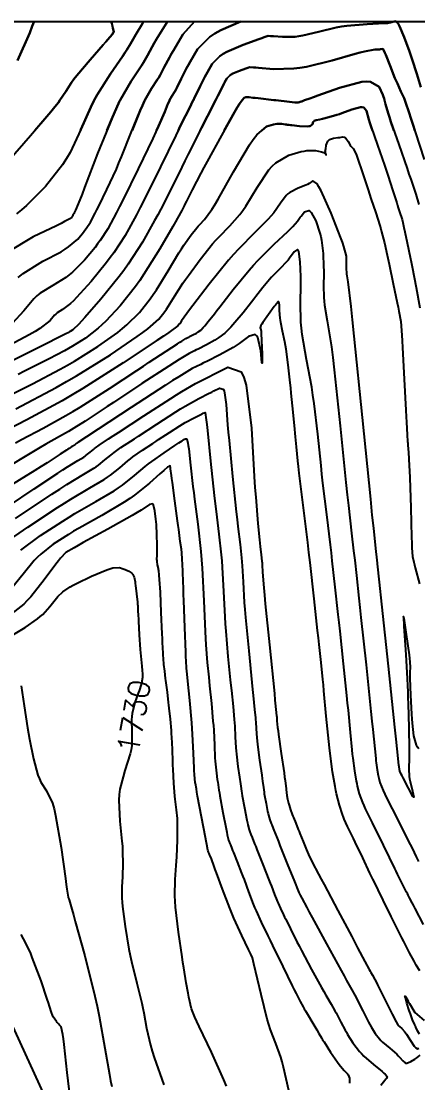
# Model space of a CAD drawing. Header units: metres. Extents: x 837117 to 838479, y 1189012 to 1191015.
# Drawn here: x 838231.4 to 838301.2, y 1190827.3 to 1191013.9 of the extents above; entities that cross this region are included whole.
import ezdxf

# ---------------------------------------------------------------- set-up
doc = ezdxf.new("R2010")
doc.units = ezdxf.units.M
doc.header["$LTSCALE"] = 0.3
for name, color, linetype in [('CORREDORVIA', 70, 'Continuous'), ('COTAS 10', 1, 'Continuous'), ('COTAS INT', 252, 'Continuous'), ('MARCO IMP', 130, 'Continuous')]:
    doc.layers.add(name, color=color, linetype=linetype)
doc.styles.get("Standard").update_dxf_attribs({"font": 'simplex.shx'})

msp = doc.modelspace()

# ---------------------------------------------------------------- linework, layer by layer
at = {"layer": 'CORREDORVIA'}
msp.add_lwpolyline([(837910.68, 1191000.96), (838157.03, 1190996.19), (838237.17, 1190821.34), (838237, 1190602.88), (838240.03, 1190437.2), (838223.54, 1190366.27), (838212.2, 1190288.92), (838221.4, 1189997.88), (837954.54, 1189509.17), (837751.16, 1189231.38), (837593.19, 1189234.4), (837744.49, 1189686.61), (837750.28, 1189933.97), (837723.62, 1190051.52), (837726.09, 1190134.48), (837885.38, 1190229.43), (837983.18, 1190344.12), (837817.55, 1190502.19), (837798.03, 1190660.17), (837963.57, 1190795.98)], close=True, dxfattribs=at)
at = {"layer": 'COTAS 10'}
for points in [[(838301.8, 1191002.31), (838301.09, 1191004.64), (838300.28, 1191007.19), (838300.04, 1191007.89), (838299.79, 1191008.58), (838298.85, 1191011.08), (838298.03, 1191013.03), (838297.85, 1191013.37), (838297.7, 1191013.64), (838297.34, 1191013.9), (838296.45, 1191013.65), (838295.95, 1191013.59), (838295.35, 1191013.54), (838292.31, 1191013.37), (838288.73, 1191013.08), (838287.79, 1191012.95), (838286.87, 1191012.79), (838283.77, 1191012.05), (838281.01, 1191011.37), (838280.31, 1191011.26), (838279.64, 1191011.17), (838277.46, 1191011.13), (838275.86, 1191011.25), (838275.55, 1191011.28), (838275.3, 1191011.3), (838274.89, 1191011.33), (838274.2, 1191011.09), (838273.78, 1191010.94), (838273.25, 1191010.75), (838270.51, 1191009.77), (838267.61, 1191008.51), (838266.98, 1191008.15), (838266.43, 1191007.78), (838265.06, 1191006.4), (838264.21, 1191004.94), (838263.97, 1191004.52), (838263.75, 1191004.1), (838262.95, 1191002.51), (838262.17, 1191000.91), (838261.96, 1191000.48), (838261.74, 1191000.05), (838261.72, 1191000), (838260.98, 1190998.53), (838259.74, 1190996.05), (838259.23, 1190995.02), (838258.65, 1190993.83), (838255.96, 1190988.31), (838253.08, 1190982.5), (838252.38, 1190981.14), (838251.72, 1190979.88), (838249.72, 1190976.24), (838247.76, 1190973.21), (838247.13, 1190972.34), (838246.47, 1190971.46), (838243.76, 1190968.16), (838241.19, 1190965.34), (838240.62, 1190964.76), (838240.1, 1190964.26), (838238.71, 1190963.21), (838237.75, 1190962.62), (838237.51, 1190962.42), (838237.28, 1190962.2), (838236.52, 1190961.29), (838234.75, 1190959.88), (838233.89, 1190959.34), (838232.86, 1190958.75), (838227.81, 1190956.08)], [(838229.13, 1190989.33), (838233.1, 1190993.81), (838236.65, 1190997.95), (838237.38, 1190998.84), (838238, 1190999.63), (838238.24, 1191000), (838239.29, 1191001.56), (838240.28, 1191003.15), (838240.71, 1191003.73), (838241.21, 1191004.36), (838243.57, 1191007.14), (838245.86, 1191009.74), (838246.32, 1191010.26), (838246.7, 1191010.7), (838247.43, 1191011.58), (838247.61, 1191011.84), (838247.65, 1191011.89), (838247.67, 1191011.93), (838247.72, 1191012), (838247.72, 1191012.01), (838247.73, 1191012.01), (838247.73, 1191012.01), (838247.74, 1191012.03), (838247.59, 1191012.66), (838247.49, 1191013.05), (838247.37, 1191013.53), (838247.28, 1191013.87), (838247.37, 1191013.53), (838247.49, 1191013.05), (838247.59, 1191012.66), (838247.74, 1191012.03), (838247.73, 1191012.01), (838247.73, 1191012.01), (838247.72, 1191012.01), (838247.72, 1191012), (838247.67, 1191011.93), (838247.65, 1191011.89), (838247.61, 1191011.84), (838247.43, 1191011.58), (838246.7, 1191010.7), (838246.32, 1191010.26), (838245.86, 1191009.74), (838243.57, 1191007.14), (838241.21, 1191004.36), (838240.71, 1191003.73), (838240.28, 1191003.15), (838239.29, 1191001.56), (838238.24, 1191000), (838238, 1190999.63), (838237.38, 1190998.84), (838236.65, 1190997.95), (838233.86, 1190994.7)], [(838259.08, 1190994.7), (838259.23, 1190995.02), (838259.74, 1190996.05), (838260.98, 1190998.53), (838261.72, 1191000), (838261.74, 1191000.05), (838261.96, 1191000.48), (838262.17, 1191000.91), (838262.95, 1191002.51), (838263.75, 1191004.1), (838263.97, 1191004.52), (838264.21, 1191004.94), (838265.06, 1191006.4), (838266.43, 1191007.78), (838266.98, 1191008.15), (838267.61, 1191008.51), (838270.51, 1191009.77), (838273.25, 1191010.75), (838273.78, 1191010.94), (838274.2, 1191011.09), (838274.89, 1191011.33), (838275.3, 1191011.3), (838275.55, 1191011.28), (838275.86, 1191011.25), (838277.46, 1191011.13), (838279.64, 1191011.17), (838280.31, 1191011.26), (838281.01, 1191011.37), (838283.77, 1191012.05), (838286.87, 1191012.79), (838287.79, 1191012.95), (838288.73, 1191013.08), (838292.31, 1191013.37), (838295.35, 1191013.54), (838295.95, 1191013.59), (838296.45, 1191013.65), (838297.34, 1191013.9), (838297.7, 1191013.64), (838297.85, 1191013.37), (838298.03, 1191013.03), (838298.85, 1191011.08), (838299.79, 1191008.58), (838300.04, 1191007.89), (838300.28, 1191007.19), (838301.09, 1191004.64), (838301.8, 1191002.31)], [(838301.43, 1190885.98), (838301.21, 1190886.28), (838301.03, 1190886.63), (838300.57, 1190888.25), (838300.31, 1190890.52), (838300.25, 1190891.26), (838300.19, 1190892.07), (838300.03, 1190895.41), (838299.93, 1190898.41), (838299.92, 1190898.99), (838299.92, 1190899.47), (838299.96, 1190900.31), (838299.91, 1190901.29), (838299.85, 1190901.85), (838299.76, 1190902.54), (838299.27, 1190906.07), (838298.82, 1190908.94), (838298.75, 1190909.21), (838298.71, 1190909.25), (838298.79, 1190907.51), (838299.02, 1190904.3), (838299.08, 1190903.41), (838299.13, 1190902.53), (838299.32, 1190899.38), (838299.48, 1190895.99), (838299.51, 1190894.97), (838299.55, 1190893.9), (838299.65, 1190889.74), (838299.7, 1190885.95), (838299.71, 1190885.12), (838299.71, 1190884.38), (838299.68, 1190882.49), (838299.74, 1190881.11), (838299.8, 1190880.69), (838299.88, 1190880.25), (838300.33, 1190878.53), (838300.56, 1190877.49), (838300.51, 1190877.48), (838300.4, 1190877.6), (838299.59, 1190879.05), (838298.67, 1190880.89), (838298.49, 1190881.25), (838298.34, 1190881.54), (838298.09, 1190882.08), (838298.06, 1190882.21), (838298.05, 1190882.25), (838298.04, 1190882.3), (838298.01, 1190882.47), (838297.98, 1190882.69), (838297.97, 1190882.75), (838297.96, 1190882.83), (838297.93, 1190883.13), (838297.63, 1190886), (838297.45, 1190887.69), (838297.23, 1190889.78), (838296.08, 1190900.55), (838294.92, 1190911.4), (838294.51, 1190915.29), (838294.16, 1190918.49), (838294.08, 1190919.26), (838294.05, 1190919.49), (838294.02, 1190919.72), (838293.91, 1190920.6), (838293.48, 1190924.77), (838293.24, 1190927.08), (838292.96, 1190929.9), (838291.52, 1190944.21), (838290.05, 1190958.56), (838289.75, 1190961.4), (838289.5, 1190963.74), (838288.97, 1190968.08), (838288.79, 1190969.12), (838288.76, 1190969.39), (838288.73, 1190969.64), (838288.71, 1190970.45), (838288.72, 1190971.23), (838288.72, 1190971.46), (838288.72, 1190971.69), (838288.68, 1190972.59), (838288.23, 1190974.32), (838287.97, 1190975.08), (838287.64, 1190975.96), (838285.97, 1190980.16), (838284.21, 1190984.07), (838283.84, 1190984.77), (838283.52, 1190985.31), (838282.76, 1190985.87), (838282.1, 1190985.36), (838281.83, 1190985.21), (838281.54, 1190985.07), (838280.18, 1190984.53), (838278.74, 1190983.8), (838278.4, 1190983.53), (838278.07, 1190983.24), (838277.1, 1190981.92), (838275.9, 1190980.22), (838275.44, 1190979.68), (838274.92, 1190979.1), (838272.57, 1190976.78), (838269.68, 1190973.85), (838268.82, 1190972.89), (838267.94, 1190971.88), (838264.54, 1190967.69), (838261.63, 1190963.91), (838261.05, 1190963.15), (838260.57, 1190962.51), (838259.66, 1190961.25), (838259.41, 1190960.83), (838259.34, 1190960.73), (838259.27, 1190960.64), (838259.03, 1190960.34), (838257.41, 1190959.18), (838256.47, 1190958.54), (838255.32, 1190957.77), (838249.37, 1190953.83), (838242.31, 1190949.36), (838240.44, 1190948.25), (838238.63, 1190947.19), (838232.41, 1190943.83), (838227.26, 1190941.19)], [(838230.42, 1190926.46), (838236.83, 1190930.74), (838238.22, 1190931.65), (838239.45, 1190932.44), (838242.48, 1190934.28), (838244.23, 1190935.31), (838244.65, 1190935.58), (838245.03, 1190935.85), (838246.18, 1190936.77), (838247.2, 1190937.64), (838247.5, 1190937.87), (838247.81, 1190938.11), (838249, 1190938.95), (838250.72, 1190940.08), (838251.36, 1190940.51), (838252.08, 1190940.98), (838255.29, 1190943.09), (838258.67, 1190945.24), (838259.5, 1190945.75), (838260.28, 1190946.21), (838262.7, 1190947.55), (838264.55, 1190948.49), (838264.97, 1190948.71), (838265.34, 1190948.9), (838266.37, 1190949.42), (838267, 1190949.2), (838267.14, 1190948.93), (838267.25, 1190948.57), (838267.51, 1190946.5), (838267.77, 1190942.95), (838267.88, 1190941.65), (838268.02, 1190940.21), (838268.64, 1190933.89), (838269.3, 1190927.67), (838269.45, 1190926.29), (838269.59, 1190925.07), (838269.98, 1190921.9), (838270.24, 1190919.56), (838270.3, 1190918.87), (838270.35, 1190918.15), (838270.49, 1190915.37), (838270.71, 1190911.73), (838270.81, 1190910.47), (838270.92, 1190909.1), (838271.48, 1190903.23), (838272.05, 1190897.63), (838272.17, 1190896.44), (838272.28, 1190895.39), (838272.53, 1190892.89), (838272.67, 1190891.46), (838272.69, 1190891.08), (838272.72, 1190890.72), (838272.78, 1190889.5), (838272.9, 1190887.95), (838272.96, 1190887.39), (838273.03, 1190886.76), (838273.41, 1190884.01), (838273.79, 1190881.36), (838273.86, 1190880.8), (838273.93, 1190880.32), (838274.07, 1190879.19), (838274.18, 1190878.37), (838274.22, 1190878.08), (838274.28, 1190877.76), (838274.53, 1190876.36), (838274.81, 1190874.95), (838274.89, 1190874.63), (838274.96, 1190874.33), (838275.2, 1190873.51), (838275.46, 1190872.84), (838275.53, 1190872.64), (838275.61, 1190872.44), (838275.92, 1190871.67), (838276.48, 1190870.27), (838276.72, 1190869.68), (838276.99, 1190869), (838278.28, 1190865.78), (838279.52, 1190862.69), (838279.76, 1190862.09), (838279.96, 1190861.59), (838280.32, 1190860.72), (838280.45, 1190860.47), (838280.5, 1190860.37), (838280.56, 1190860.25), (838280.85, 1190859.71), (838281.72, 1190858.1), (838282.15, 1190857.3), (838282.67, 1190856.36), (838285.2, 1190851.69), (838287.75, 1190847.02), (838288.27, 1190846.07), (838288.71, 1190845.28), (838289.63, 1190843.64), (838290.17, 1190842.67), (838290.37, 1190842.3), (838290.59, 1190841.87), (838291.57, 1190839.94), (838292.59, 1190837.96), (838292.83, 1190837.5), (838293.06, 1190837.09), (838293.74, 1190835.95), (838294.48, 1190835.02), (838294.75, 1190834.74), (838295.04, 1190834.45), (838296.32, 1190833.34), (838297.54, 1190832.29), (838297.81, 1190832.04), (838298.04, 1190831.81), (838298.59, 1190831.14), (838299.01, 1190830.78), (838299.15, 1190830.75), (838299.32, 1190830.75), (838300.01, 1190831), (838300.73, 1190831.44), (838300.92, 1190831.56), (838301.09, 1190831.68), (838301.64, 1190832.12)], [(838229.48, 1190905.73), (838232.15, 1190907.31), (838234.32, 1190908.83), (838234.81, 1190909.23), (838235.26, 1190909.63), (838236.51, 1190910.99), (838237.43, 1190912.19), (838237.68, 1190912.49), (838237.92, 1190912.76), (838238.77, 1190913.61), (838240.05, 1190914.48), (838240.57, 1190914.77), (838241.15, 1190915.08), (838243.84, 1190916.37), (838246.51, 1190917.46), (838247.07, 1190917.65), (838247.57, 1190917.79), (838248.73, 1190917.89), (838249.39, 1190917.65), (838249.57, 1190917.57), (838249.75, 1190917.5), (838250.37, 1190917.23), (838250.89, 1190916.9), (838251, 1190916.78), (838251.09, 1190916.66), (838251.33, 1190916.15), (838251.48, 1190915.35), (838251.52, 1190915.05), (838251.57, 1190914.72), (838251.74, 1190913.23), (838251.89, 1190911.75), (838251.92, 1190911.42), (838251.95, 1190911.13), (838252, 1190910.36), (838252.05, 1190909.36), (838252.08, 1190908.93), (838252.1, 1190908.43), (838252.23, 1190906.03), (838252.39, 1190903.46), (838252.44, 1190902.84), (838252.49, 1190902.26), (838252.67, 1190900.52), (838252.73, 1190899.78), (838252.78, 1190899.18), (838252.78, 1190898.85), (838252.77, 1190898.53), (838252.61, 1190897.56), (838252.3, 1190896.52), (838252.18, 1190896.17), (838252.05, 1190895.78), (838251.47, 1190894.14), (838250.98, 1190892.23), (838250.91, 1190891.68), (838250.87, 1190891.11), (838250.94, 1190888.96), (838250.9, 1190886.56), (838250.78, 1190885.84), (838250.62, 1190885.09), (838249.68, 1190882.17), (838249.39, 1190881.07), (838248.8, 1190878.92), (838248.67, 1190877.97), (838248.6, 1190876.99), (838248.78, 1190873.26), (838249.18, 1190869.73), (838249.25, 1190868.88), (838249.3, 1190868.08), (838249.35, 1190865.63), (838249.28, 1190863.72), (838249.26, 1190863.26), (838249.23, 1190862.82), (838249.13, 1190861.48), (838249.15, 1190859.75), (838249.2, 1190859.06), (838249.28, 1190858.29), (838249.72, 1190854.77), (838250.39, 1190850.75), (838250.6, 1190849.66), (838250.83, 1190848.58), (838251.77, 1190844.77), (838252.66, 1190841.29), (838252.86, 1190840.42), (838253.04, 1190839.58), (838253.51, 1190836.9), (838254.19, 1190833.89), (838254.49, 1190832.85), (838254.84, 1190831.72), (838256.54, 1190826.91)]]:
    msp.add_lwpolyline(points, dxfattribs=at)
at = {"layer": 'COTAS INT'}
for points in [[(838246.53, 1190994.7), (838247.49, 1190997.06), (838248.14, 1190998.51), (838248.76, 1190999.82), (838248.86, 1191000), (838250.77, 1191003.37), (838252.33, 1191005.66), (838252.66, 1191006.18), (838252.95, 1191006.64), (838253.66, 1191007.89), (838254.48, 1191009.39), (838254.85, 1191010.02), (838255.28, 1191010.74), (838257.18, 1191013.87), (838255.28, 1191010.74), (838254.85, 1191010.02), (838254.48, 1191009.39), (838253.66, 1191007.89), (838252.95, 1191006.64), (838252.66, 1191006.18), (838252.33, 1191005.66), (838250.77, 1191003.37), (838248.86, 1191000), (838248.76, 1190999.82), (838248.14, 1190998.51), (838247.49, 1190997.06), (838244.9, 1190990.67), (838242.61, 1190984.7), (838242.15, 1190983.51), (838241.77, 1190982.53), (838241.02, 1190980.67), (838240.79, 1190980.22), (838240.74, 1190980.11), (838240.7, 1190980.02), (838240.56, 1190979.78), (838240.45, 1190979.61), (838240.41, 1190979.55), (838240.38, 1190979.5), (838240.22, 1190979.31), (838239.09, 1190978.68), (838238.45, 1190978.35), (838237.65, 1190977.95), (838233.57, 1190975.97), (838228.96, 1190973.23)], [(838255.26, 1190994.7), (838255.61, 1190995.46), (838256.7, 1190997.96), (838257.26, 1190999.36), (838257.41, 1190999.67), (838257.54, 1190999.96), (838257.57, 1191000), (838257.98, 1191000.74), (838258.47, 1191001.55), (838258.64, 1191001.86), (838258.82, 1191002.21), (838259.6, 1191003.77), (838260.56, 1191005.66), (838260.87, 1191006.22), (838261.19, 1191006.79), (838262.48, 1191008.97), (838264.66, 1191011.18), (838265.55, 1191011.77), (838266.55, 1191012.34), (838270.08, 1191013.87), (838266.55, 1191012.34), (838265.55, 1191011.77), (838264.66, 1191011.18), (838262.48, 1191008.97), (838261.19, 1191006.79), (838260.87, 1191006.22), (838260.56, 1191005.66), (838259.6, 1191003.77), (838258.82, 1191002.21), (838258.64, 1191001.86), (838258.47, 1191001.55), (838257.98, 1191000.74), (838257.57, 1191000), (838257.54, 1190999.96), (838257.41, 1190999.67), (838257.26, 1190999.36), (838256.7, 1190997.96), (838255.61, 1190995.46), (838255.15, 1190994.44), (838254.61, 1190993.29), (838252.05, 1190987.96), (838249.38, 1190982.55), (838248.77, 1190981.34), (838248.21, 1190980.27), (838246.67, 1190977.42), (838245.32, 1190975.34), (838244.89, 1190974.74), (838244.44, 1190974.14), (838242.58, 1190971.88), (838240.49, 1190969.78), (838239.89, 1190969.29), (838239.28, 1190968.83), (838236.99, 1190967.46), (838234.78, 1190966.09), (838234.21, 1190965.62), (838233.67, 1190965.12), (838231.9, 1190963.01), (838229.83, 1190960.74)], [(838241.9, 1190994.7), (838241.96, 1190994.84), (838243.7, 1190998.81), (838244.25, 1190999.88), (838244.31, 1191000), (838244.83, 1191000.94), (838247.17, 1191004.68), (838249.25, 1191007.72), (838249.67, 1191008.34), (838250.02, 1191008.86), (838250.69, 1191009.94), (838251.15, 1191010.77), (838251.36, 1191011.13), (838251.61, 1191011.55), (838252.81, 1191013.53), (838252.98, 1191013.87), (838252.81, 1191013.53), (838251.61, 1191011.55), (838251.36, 1191011.13), (838251.15, 1191010.77), (838250.69, 1191009.94), (838250.02, 1191008.86), (838249.67, 1191008.34), (838249.25, 1191007.72), (838247.17, 1191004.68), (838244.83, 1191000.94), (838244.31, 1191000), (838244.25, 1190999.88), (838243.7, 1190998.81), (838241.96, 1190994.84), (838240.07, 1190990.84), (838239.42, 1190989.75), (838238.71, 1190988.68), (838235.7, 1190984.84), (838232.4, 1190981.51), (838231.51, 1190980.75), (838230.63, 1190980.06)], [(838230.8, 1191007), (838232.94, 1191011.88), (838233.4, 1191013.01), (838233.73, 1191013.87), (838233.4, 1191013.01), (838232.94, 1191011.88), (838230.8, 1191007)], [(838230.92, 1190968.83), (838231.8, 1190969.56), (838235.28, 1190971.71), (838238.47, 1190973.39), (838239.17, 1190973.82), (838239.79, 1190974.23), (838241.4, 1190975.59), (838242.41, 1190976.82), (838242.65, 1190977.15), (838242.89, 1190977.47), (838243.62, 1190978.6), (838244.45, 1190980.14), (838244.76, 1190980.73), (838245.09, 1190981.38), (838246.53, 1190984.32), (838248.19, 1190987.91), (838248.65, 1190988.98), (838249.11, 1190990.08), (838250.8, 1190994.32), (838252.38, 1190998.21), (838252.77, 1190999.09), (838253.15, 1190999.89), (838253.22, 1191000), (838254.38, 1191002.05), (838255.4, 1191003.61), (838255.65, 1191004.02), (838255.89, 1191004.43), (838256.63, 1191005.83), (838257.52, 1191007.53), (838257.86, 1191008.12), (838258.23, 1191008.76), (838259.9, 1191011.54), (838261.94, 1191013.87), (838259.9, 1191011.54), (838258.23, 1191008.76), (838257.86, 1191008.12), (838257.52, 1191007.53), (838256.63, 1191005.83), (838255.89, 1191004.43), (838255.65, 1191004.02), (838255.4, 1191003.61), (838254.38, 1191002.05), (838253.22, 1191000), (838253.15, 1190999.89), (838252.77, 1190999.09), (838252.38, 1190998.21), (838250.95, 1190994.7)], [(838300.73, 1190994.7), (838300.48, 1190995.46), (838300.19, 1190996.33), (838299.54, 1190998.3), (838299.24, 1190999.17), (838299.18, 1190999.35), (838299.13, 1190999.51), (838299.03, 1190999.86), (838298.98, 1191000), (838298.9, 1191000.23), (838298.82, 1191000.4), (838298.73, 1191000.59), (838298.28, 1191001.54), (838297.65, 1191002.93), (838297.45, 1191003.4), (838297.23, 1191003.91), (838296.36, 1191006.08), (838295.59, 1191008), (838295.43, 1191008.36), (838295.31, 1191008.65), (838295.07, 1191009.06), (838294.82, 1191008.99), (838294.69, 1191008.97), (838294.52, 1191008.96), (838293.66, 1191008.91), (838291.87, 1191008.59), (838291.12, 1191008.41), (838290.25, 1191008.18), (838286.16, 1191007.01), (838281.64, 1191005.89), (838280.5, 1191005.71), (838279.41, 1191005.57), (838275.85, 1191005.49), (838273.23, 1191005.7), (838272.73, 1191005.74), (838272.32, 1191005.77), (838271.64, 1191005.82), (838271.34, 1191005.72), (838271.16, 1191005.66), (838270.95, 1191005.59), (838269.84, 1191005.19), (838268.67, 1191004.69), (838268.41, 1191004.54), (838268.19, 1191004.39), (838267.64, 1191003.83), (838267.3, 1191003.24), (838267.2, 1191003.08), (838267.11, 1191002.9), (838266.79, 1191002.27), (838266.05, 1191000.78), (838265.69, 1191000.07), (838265.65, 1191000), (838265.27, 1190999.24), (838263.19, 1190995.18), (838260.85, 1190990.55), (838260.26, 1190989.37), (838259.69, 1190988.23), (838257.83, 1190984.46), (838256.02, 1190980.89), (838255.48, 1190979.88), (838254.92, 1190978.85), (838252.77, 1190975.06), (838250.28, 1190971.17), (838249.5, 1190970.09), (838248.7, 1190969), (838245.48, 1190965.06), (838242.63, 1190961.82), (838242.05, 1190961.18), (838241.56, 1190960.64), (838240.54, 1190959.64), (838240.09, 1190959.36), (838239.96, 1190959.29), (838239.82, 1190959.21), (838239.28, 1190958.93), (838237.41, 1190957.98), (838236.42, 1190957.49), (838229.28, 1190953.9)], [(838262.95, 1190994.7), (838263.19, 1190995.18), (838265.27, 1190999.24), (838265.65, 1191000), (838265.69, 1191000.07), (838266.05, 1191000.78), (838266.79, 1191002.27), (838267.11, 1191002.9), (838267.2, 1191003.08), (838267.3, 1191003.24), (838267.64, 1191003.83), (838268.19, 1191004.39), (838268.41, 1191004.54), (838268.67, 1191004.69), (838269.84, 1191005.19), (838270.95, 1191005.59), (838271.16, 1191005.66), (838271.34, 1191005.72), (838271.64, 1191005.82), (838272.32, 1191005.77), (838272.73, 1191005.74), (838273.23, 1191005.7), (838275.85, 1191005.49), (838279.41, 1191005.57), (838280.5, 1191005.71), (838281.64, 1191005.89), (838286.16, 1191007.01), (838290.25, 1191008.18), (838291.12, 1191008.41), (838291.87, 1191008.59), (838293.66, 1191008.91), (838294.52, 1191008.96), (838294.69, 1191008.97), (838294.82, 1191008.99), (838295.07, 1191009.06), (838295.31, 1191008.65), (838295.43, 1191008.36), (838295.59, 1191008), (838296.36, 1191006.08), (838297.23, 1191003.91), (838297.45, 1191003.4), (838297.65, 1191002.93), (838298.28, 1191001.54), (838298.73, 1191000.59), (838298.82, 1191000.4), (838298.9, 1191000.23), (838298.98, 1191000), (838299.03, 1190999.86), (838299.13, 1190999.51), (838299.18, 1190999.35), (838299.24, 1190999.17), (838299.54, 1190998.3), (838300.19, 1190996.33), (838300.48, 1190995.46), (838300.81, 1190994.44), (838302.39, 1190989.57)], [(838297.04, 1190994.7), (838296.52, 1190996.21), (838296.24, 1190997.04), (838296.02, 1190997.75), (838295.57, 1190999.35), (838295.4, 1191000), (838295.31, 1191000.32), (838295.2, 1191000.63), (838295.07, 1191000.97), (838294.44, 1191002.36), (838292.92, 1191003.27), (838292.22, 1191003.3), (838291.41, 1191003.23), (838287.49, 1191002.2), (838283.65, 1191000.84), (838282.89, 1191000.57), (838282.26, 1191000.34), (838281.32, 1191000), (838282.26, 1191000.34), (838282.89, 1191000.57), (838283.65, 1191000.84), (838287.49, 1191002.2), (838291.41, 1191003.23), (838292.22, 1191003.3), (838292.92, 1191003.27), (838294.44, 1191002.36), (838295.07, 1191000.97), (838295.2, 1191000.63), (838295.31, 1191000.32), (838295.4, 1191000), (838295.57, 1190999.35), (838296.02, 1190997.75), (838296.24, 1190997.04), (838296.52, 1190996.21), (838297.88, 1190992.24), (838299.35, 1190988.02), (838299.69, 1190987.03), (838300, 1190986.12), (838300.87, 1190983.5), (838301.45, 1190981.7)], [(838267.17, 1190994.7), (838268.98, 1190997.93), (838269.45, 1190998.72), (838269.85, 1190999.37), (838270.32, 1191000), (838270.66, 1191000.46), (838270.97, 1191000.55), (838271.04, 1191000.56), (838271.11, 1191000.57), (838271.33, 1191000.57), (838271.48, 1191000.54), (838271.5, 1191000.54), (838271.53, 1191000.54), (838271.56, 1191000.53), (838272.23, 1191000.46), (838272.65, 1191000.41), (838273.17, 1191000.35), (838275.91, 1191000.04), (838276.26, 1191000), (838278.64, 1190999.74), (838279.16, 1190999.68), (838279.58, 1190999.64), (838280.26, 1190999.6), (838280.27, 1190999.64), (838280.28, 1190999.65), (838280.29, 1190999.66), (838280.32, 1190999.67), (838280.38, 1190999.68), (838280.4, 1190999.68), (838280.43, 1190999.69), (838280.53, 1190999.72), (838280.69, 1190999.77), (838280.75, 1190999.79), (838280.81, 1190999.81), (838281.09, 1190999.92), (838281.32, 1191000), (838281.09, 1190999.92), (838280.81, 1190999.81), (838280.75, 1190999.79), (838280.69, 1190999.77), (838280.53, 1190999.72), (838280.43, 1190999.69), (838280.4, 1190999.68), (838280.38, 1190999.68), (838280.32, 1190999.67), (838280.29, 1190999.66), (838280.28, 1190999.65), (838280.27, 1190999.64), (838280.26, 1190999.6), (838279.58, 1190999.64), (838279.16, 1190999.68), (838278.64, 1190999.74), (838276.26, 1191000), (838275.91, 1191000.04), (838273.17, 1191000.35), (838272.65, 1191000.41), (838272.23, 1191000.46), (838271.56, 1191000.53), (838271.53, 1191000.54), (838271.5, 1191000.54), (838271.48, 1191000.54), (838271.33, 1191000.57), (838271.11, 1191000.57), (838271.04, 1191000.56), (838270.97, 1191000.55), (838270.66, 1191000.46), (838270.32, 1191000), (838269.85, 1190999.37), (838269.45, 1190998.72), (838268.98, 1190997.93), (838266.67, 1190993.8), (838264.18, 1190989.24), (838263.6, 1190988.16), (838263.07, 1190987.17), (838261.55, 1190984.26), (838260.53, 1190982.26), (838260.31, 1190981.83), (838260.13, 1190981.47), (838259.7, 1190980.61), (838258.96, 1190979.29), (838258.58, 1190978.62), (838258.12, 1190977.83), (838255.82, 1190973.88), (838253.05, 1190969.43), (838252.3, 1190968.32), (838251.54, 1190967.26), (838248.87, 1190963.88), (838246.32, 1190961.16), (838245.65, 1190960.52), (838245, 1190959.93), (838242.75, 1190958.19), (838240.46, 1190956.77), (838239.77, 1190956.37), (838239.07, 1190955.98), (838236.35, 1190954.54), (838233.08, 1190952.89), (838232.02, 1190952.36), (838230.91, 1190951.8)], [(838228.75, 1190947.8), (838233.42, 1190950.15), (838238.32, 1190952.75), (838239.59, 1190953.46), (838240.83, 1190954.17), (838244.96, 1190956.74), (838248.44, 1190959.21), (838249.26, 1190959.86), (838250.02, 1190960.5), (838252.26, 1190962.7), (838254.15, 1190965.1), (838254.69, 1190965.88), (838255.24, 1190966.69), (838257.3, 1190970.01), (838259.21, 1190973.18), (838259.66, 1190973.9), (838260.08, 1190974.56), (838261.34, 1190976.36), (838262.35, 1190977.6), (838262.61, 1190977.9), (838262.86, 1190978.18), (838263.72, 1190979.05), (838264.99, 1190980.78), (838265.51, 1190981.61), (838266.09, 1190982.6), (838268.81, 1190987.41), (838271.64, 1190992.17), (838272.29, 1190993.12), (838272.9, 1190993.91), (838274.61, 1190995.42), (838275.85, 1190995.76), (838276.15, 1190995.82), (838276.44, 1190995.86), (838277.31, 1190995.85), (838277.92, 1190995.76), (838278.04, 1190995.74), (838278.13, 1190995.73), (838278.28, 1190995.71), (838278.61, 1190995.67), (838278.82, 1190995.64), (838279.08, 1190995.61), (838280.44, 1190995.46), (838281.81, 1190995.4), (838282.08, 1190995.43), (838282.3, 1190995.48), (838282.69, 1190995.83), (838282.85, 1190996.23), (838282.92, 1190996.31), (838282.99, 1190996.38), (838283.37, 1190996.51), (838283.98, 1190996.61), (838284.21, 1190996.66), (838284.47, 1190996.72), (838285.6, 1190997.01), (838287.01, 1190997.43), (838287.44, 1190997.58), (838287.89, 1190997.74), (838289.64, 1190998.4), (838291.18, 1190998.82), (838291.48, 1190998.81), (838291.74, 1190998.76), (838292.24, 1190998.15), (838292.63, 1190996.65), (838292.82, 1190996.03), (838293.05, 1190995.34), (838294.15, 1190992.1), (838295.37, 1190988.57), (838295.67, 1190987.69), (838295.96, 1190986.84), (838296.85, 1190984.11), (838297.53, 1190982), (838297.68, 1190981.53), (838297.81, 1190981.12), (838298.16, 1190980.07), (838298.38, 1190979.4), (838298.43, 1190979.23), (838298.47, 1190979.06), (838298.61, 1190978.49), (838298.8, 1190977.63), (838298.97, 1190976.86), (838299.38, 1190974.97), (838299.92, 1190972.41), (838300.09, 1190971.58), (838300.26, 1190970.7), (838300.97, 1190967.09), (838301.63, 1190963.52)], [(838293.26, 1190994.7), (838293.05, 1190995.34), (838292.82, 1190996.03), (838292.63, 1190996.65), (838292.24, 1190998.15), (838291.74, 1190998.76), (838291.48, 1190998.81), (838291.18, 1190998.82), (838289.64, 1190998.4), (838287.89, 1190997.74), (838287.44, 1190997.58), (838287.01, 1190997.43), (838285.6, 1190997.01), (838284.47, 1190996.72), (838284.21, 1190996.66), (838283.98, 1190996.61), (838283.37, 1190996.51), (838282.99, 1190996.38), (838282.92, 1190996.31), (838282.85, 1190996.23), (838282.69, 1190995.83), (838282.3, 1190995.48), (838282.08, 1190995.43), (838281.81, 1190995.4), (838280.44, 1190995.46), (838279.08, 1190995.61), (838278.82, 1190995.64), (838278.61, 1190995.67), (838278.28, 1190995.71), (838278.13, 1190995.73), (838278.04, 1190995.74), (838277.92, 1190995.76), (838277.31, 1190995.85), (838276.44, 1190995.86), (838276.15, 1190995.82), (838275.85, 1190995.76), (838274.61, 1190995.42), (838273.79, 1190994.7)], [(838230.48, 1190945.77), (838237.58, 1190949.51), (838239.41, 1190950.55), (838241.19, 1190951.58), (838247.16, 1190955.28), (838251.88, 1190958.49), (838252.87, 1190959.2), (838253.72, 1190959.84), (838255.65, 1190961.52), (838256.71, 1190962.87), (838257.02, 1190963.3), (838257.33, 1190963.76), (838258.48, 1190965.63), (838259.89, 1190967.85), (838260.36, 1190968.52), (838260.86, 1190969.23), (838262.94, 1190972.02), (838265.14, 1190974.74), (838265.71, 1190975.4), (838266.27, 1190976.01), (838268.14, 1190977.91), (838269.95, 1190979.94), (838270.47, 1190980.65), (838271, 1190981.41), (838272.95, 1190984.67), (838275.03, 1190987.76), (838275.64, 1190988.43), (838276.25, 1190989), (838278.56, 1190990.37), (838280.72, 1190990.98), (838281.25, 1190991.08), (838281.74, 1190991.15), (838283.23, 1190991.15), (838284.29, 1190990.94), (838284.49, 1190990.88), (838284.67, 1190990.82), (838285.01, 1190990.57), (838285.08, 1190990.41), (838285.09, 1190990.4), (838285.09, 1190990.4), (838285.07, 1190990.52), (838285.03, 1190990.7), (838285.02, 1190990.77), (838285.01, 1190990.82), (838285.01, 1190990.85), (838285.01, 1190990.86), (838285.01, 1190990.87), (838285, 1190990.93), (838284.99, 1190990.98), (838284.98, 1190990.99), (838284.98, 1190991), (838284.97, 1190991.01), (838284.99, 1190991.17), (838285.01, 1190991.28), (838285.03, 1190991.41), (838285.14, 1190992.12), (838285.43, 1190992.84), (838285.56, 1190992.98), (838285.71, 1190993.1), (838286.42, 1190993.35), (838287.18, 1190993.44), (838287.35, 1190993.46), (838287.51, 1190993.49), (838287.97, 1190993.58), (838288.34, 1190993.51), (838288.45, 1190993.44), (838288.56, 1190993.33), (838288.97, 1190992.75), (838289.36, 1190992.1), (838289.46, 1190991.96), (838289.56, 1190991.84), (838289.87, 1190991.54), (838290.3, 1190990.77), (838290.46, 1190990.35), (838290.66, 1190989.84), (838291.52, 1190987.26), (838292.49, 1190984.27), (838292.74, 1190983.5), (838292.99, 1190982.75), (838293.83, 1190980.24), (838294.55, 1190978), (838294.72, 1190977.42), (838294.88, 1190976.85), (838295.36, 1190974.95), (838295.83, 1190972.75), (838296.18, 1190971.19), (838296.93, 1190967.74), (838297.63, 1190964.38), (838297.79, 1190963.63), (838297.92, 1190962.94), (838298.23, 1190961.1), (838298.44, 1190958.73), (838298.51, 1190957.71), (838298.58, 1190956.54), (838298.87, 1190951), (838299.13, 1190945.51), (838299.19, 1190944.37), (838299.24, 1190943.39), (838299.37, 1190941.2), (838299.46, 1190940.04), (838299.48, 1190939.7), (838299.51, 1190939.36), (838299.62, 1190938.1), (838299.75, 1190935.81), (838299.79, 1190934.83), (838299.83, 1190933.7), (838300, 1190928.35), (838300.15, 1190923.18), (838300.19, 1190922.16), (838300.22, 1190921.33), (838300.31, 1190919.79), (838300.53, 1190918.83), (838300.65, 1190918.36), (838300.79, 1190917.8), (838301.52, 1190915.02)], [(838230.43, 1190939.78), (838231.51, 1190940.38), (838235.29, 1190942.38), (838239.32, 1190944.58), (838240.56, 1190945.3), (838241.85, 1190946.08), (838246.96, 1190949.33), (838251.81, 1190952.52), (838252.94, 1190953.27), (838253.97, 1190953.95), (838256.96, 1190955.91), (838258.94, 1190957.2), (838259.34, 1190957.46), (838259.69, 1190957.68), (838260.41, 1190958.11), (838260.8, 1190958.31), (838260.93, 1190958.38), (838261.08, 1190958.45), (838261.68, 1190958.75), (838262.3, 1190959.09), (838262.46, 1190959.19), (838262.6, 1190959.28), (838263.04, 1190959.62), (838263.48, 1190960.06), (838263.62, 1190960.21), (838263.77, 1190960.38), (838264.37, 1190961.1), (838265.44, 1190962.47), (838265.89, 1190963.03), (838266.39, 1190963.68), (838268.75, 1190966.72), (838271.54, 1190970.12), (838272.33, 1190971), (838273.11, 1190971.85), (838275.98, 1190974.71), (838278.37, 1190976.96), (838278.85, 1190977.43), (838279.25, 1190977.83), (838280.05, 1190978.74), (838280.43, 1190979.29), (838280.56, 1190979.46), (838280.7, 1190979.64), (838281.32, 1190980.39), (838282.05, 1190980.64), (838282.26, 1190980.51), (838282.48, 1190980.29), (838283.3, 1190978.8), (838284.01, 1190976.67), (838284.16, 1190976.05), (838284.29, 1190975.42), (838284.57, 1190973.05), (838284.66, 1190970.7), (838284.68, 1190970.08), (838284.68, 1190969.49), (838284.65, 1190967.45), (838284.71, 1190965.33), (838284.77, 1190964.67), (838284.85, 1190963.99), (838285.32, 1190961.26), (838286.03, 1190956.64), (838286.27, 1190954.77), (838286.52, 1190952.63), (838287.57, 1190942.77), (838288.58, 1190932.84), (838288.81, 1190930.67), (838289.02, 1190928.75), (838289.57, 1190923.88), (838289.95, 1190920.78), (838290.05, 1190919.96), (838290.14, 1190919.16), (838290.45, 1190916.44), (838290.88, 1190912.46), (838291.05, 1190910.86), (838291.24, 1190909.05), (838292.13, 1190900.75), (838293, 1190892.58), (838293.18, 1190890.87), (838293.33, 1190889.39), (838293.67, 1190886), (838293.83, 1190884.31), (838293.88, 1190883.9), (838293.92, 1190883.51), (838294.08, 1190882.29), (838294.26, 1190881.31), (838294.31, 1190881.07), (838294.36, 1190880.83), (838294.55, 1190880.08), (838295.14, 1190878.68), (838295.45, 1190878.03), (838295.81, 1190877.28), (838297.65, 1190873.62), (838299.51, 1190869.94), (838299.9, 1190869.17), (838300.24, 1190868.5), (838300.98, 1190866.99), (838301.37, 1190866.19)], [(838302.24, 1190855.11), (838300.76, 1190857.93), (838300.47, 1190858.49), (838300.23, 1190858.94), (838299.79, 1190859.79), (838299.54, 1190860.28), (838299.42, 1190860.53), (838299.28, 1190860.81), (838298.57, 1190862.21), (838297.69, 1190863.96), (838297.44, 1190864.47), (838297.19, 1190864.98), (838296.27, 1190866.91), (838295.23, 1190869.05), (838294.91, 1190869.69), (838294.58, 1190870.36), (838293.26, 1190872.98), (838292.06, 1190875.44), (838291.8, 1190876.02), (838291.57, 1190876.55), (838291.01, 1190878.08), (838290.66, 1190879.45), (838290.56, 1190879.88), (838290.47, 1190880.33), (838290.16, 1190882.12), (838289.86, 1190884.33), (838289.78, 1190885.04), (838289.7, 1190885.79), (838289.4, 1190888.88), (838289.03, 1190892.78), (838288.9, 1190894.04), (838288.76, 1190895.39), (838288.18, 1190900.94), (838287.57, 1190906.7), (838287.41, 1190908.19), (838287.25, 1190909.62), (838286.73, 1190914.39), (838286.2, 1190919.06), (838286.04, 1190920.43), (838285.87, 1190921.83), (838285.22, 1190927.17), (838284.56, 1190932.72), (838284.38, 1190934.25), (838284.21, 1190935.79), (838283.63, 1190941.33), (838282.99, 1190946.71), (838282.79, 1190948.14), (838282.57, 1190949.55), (838281.68, 1190954.44), (838280.92, 1190958.85), (838280.78, 1190959.96), (838280.68, 1190961.02), (838280.59, 1190964.46), (838280.66, 1190967.45), (838280.66, 1190968.24), (838280.65, 1190969), (838280.56, 1190971.62), (838280.31, 1190973.4), (838280.2, 1190973.64), (838280.08, 1190973.77), (838279.49, 1190973.35), (838278.69, 1190972.22), (838278.44, 1190971.91), (838278.16, 1190971.59), (838277.04, 1190970.46), (838275.83, 1190969.26), (838275.5, 1190968.9), (838275.17, 1190968.52), (838273.99, 1190967.09), (838272.74, 1190965.49), (838272.37, 1190965.02), (838271.98, 1190964.53), (838270.49, 1190962.65), (838269.05, 1190960.91), (838268.69, 1190960.5), (838268.35, 1190960.14), (838267.3, 1190959.09), (838266.23, 1190958.28), (838265.89, 1190958.05), (838265.53, 1190957.83), (838264.04, 1190957.01), (838262.58, 1190956.28), (838262.24, 1190956.11), (838261.92, 1190955.95), (838260.98, 1190955.47), (838259.24, 1190954.42), (838258.42, 1190953.9), (838257.45, 1190953.28), (838252.7, 1190950.19), (838247.69, 1190946.9), (838246.55, 1190946.16), (838245.52, 1190945.48), (838242.7, 1190943.62), (838240.72, 1190942.36), (838240.22, 1190942.06), (838239.74, 1190941.78), (838238.17, 1190940.92), (838235.77, 1190939.57), (838234.76, 1190938.98), (838233.6, 1190938.28), (838228.17, 1190934.98)], [(838301.6, 1190846.95), (838300.98, 1190847.98), (838300.79, 1190848.32), (838300.59, 1190848.67), (838299.8, 1190850.14), (838298.79, 1190852.1), (838298.46, 1190852.76), (838298.1, 1190853.48), (838296.58, 1190856.52), (838295.16, 1190859.4), (838294.86, 1190860.01), (838294.59, 1190860.55), (838293.96, 1190861.82), (838293.35, 1190863.05), (838293.11, 1190863.55), (838292.83, 1190864.13), (838291.55, 1190866.82), (838290.22, 1190869.59), (838289.92, 1190870.22), (838289.65, 1190870.79), (838288.88, 1190872.33), (838288.31, 1190873.6), (838288.16, 1190874), (838288, 1190874.42), (838287.46, 1190876.08), (838286.96, 1190878.07), (838286.82, 1190878.69), (838286.69, 1190879.34), (838286.24, 1190881.94), (838285.81, 1190885.15), (838285.69, 1190886.18), (838285.57, 1190887.27), (838285.13, 1190891.75), (838284.73, 1190896.17), (838284.63, 1190897.22), (838284.53, 1190898.2), (838284.23, 1190901.14), (838283.89, 1190904.35), (838283.76, 1190905.51), (838283.62, 1190906.78), (838283.01, 1190912.34), (838282.3, 1190918.72), (838282.09, 1190920.5), (838281.88, 1190922.29), (838281.08, 1190928.84), (838280.39, 1190934.43), (838280.25, 1190935.61), (838280.13, 1190936.64), (838279.88, 1190939.06), (838279.72, 1190940.85), (838279.66, 1190941.49), (838279.6, 1190942.18), (838279.32, 1190945.19), (838278.98, 1190948.53), (838278.89, 1190949.44), (838278.79, 1190950.33), (838278.44, 1190953.47), (838278.07, 1190956.26), (838277.96, 1190956.92), (838277.86, 1190957.54), (838277.46, 1190959.41), (838277.13, 1190960.93), (838277.06, 1190961.33), (838277.01, 1190961.72), (838276.93, 1190963.05), (838276.89, 1190964.07), (838276.87, 1190964.26), (838276.85, 1190964.41), (838276.74, 1190964.61), (838276.38, 1190964.23), (838276.2, 1190964), (838275.99, 1190963.73), (838274.95, 1190962.35), (838273.95, 1190960.95), (838273.77, 1190960.67), (838273.64, 1190960.44), (838273.48, 1190960.01), (838273.58, 1190959.84), (838273.6, 1190959.78), (838273.62, 1190959.71), (838273.66, 1190959.41), (838273.7, 1190958.58), (838273.72, 1190958.18), (838273.74, 1190957.71), (838273.84, 1190955.42), (838273.87, 1190953.81), (838273.86, 1190953.78), (838273.82, 1190953.93), (838273.6, 1190955.95), (838273.09, 1190958.28), (838272.87, 1190958.62), (838272.62, 1190958.83), (838271.45, 1190958.47), (838269.83, 1190957.24), (838269.3, 1190956.9), (838268.73, 1190956.55), (838266.39, 1190955.27), (838264.09, 1190954.11), (838263.54, 1190953.84), (838263.04, 1190953.58), (838261.56, 1190952.83), (838259.17, 1190951.41), (838258.09, 1190950.73), (838256.84, 1190949.93), (838250.82, 1190946.02), (838244.99, 1190942.2), (838242.95, 1190940.86), (838241.39, 1190939.84), (838241.21, 1190939.71), (838241.16, 1190939.67), (838241.11, 1190939.64), (838240.95, 1190939.5), (838240.78, 1190939.36), (838240.72, 1190939.32), (838240.65, 1190939.28), (838240.38, 1190939.12), (838239.88, 1190938.81), (838239.68, 1190938.68), (838239.44, 1190938.52), (838238.32, 1190937.78), (838235.99, 1190936.28), (838234.98, 1190935.65), (838233.82, 1190934.92), (838228.32, 1190931.53)], [(838229.2, 1190928.67), (838233.72, 1190931.68), (838237.9, 1190934.47), (838238.79, 1190935.05), (838239.57, 1190935.56), (838241.43, 1190936.7), (838242.44, 1190937.29), (838242.68, 1190937.45), (838242.9, 1190937.6), (838243.57, 1190938.13), (838244.16, 1190938.64), (838244.33, 1190938.77), (838244.51, 1190938.91), (838245.19, 1190939.39), (838246.83, 1190940.47), (838247.61, 1190940.99), (838248.54, 1190941.59), (838253.05, 1190944.55), (838257.76, 1190947.59), (838258.8, 1190948.24), (838259.72, 1190948.81), (838262.13, 1190950.19), (838264.01, 1190951.15), (838264.61, 1190951.45), (838265.24, 1190951.77), (838267.8, 1190953.06), (838270.13, 1190952.26), (838270.62, 1190951.27), (838271.04, 1190949.95), (838272, 1190942.36), (838272.47, 1190933.85), (838272.59, 1190931.94), (838272.71, 1190930.23), (838273.09, 1190925.63), (838273.39, 1190922.75), (838273.46, 1190922.12), (838273.53, 1190921.55), (838273.7, 1190920.09), (838273.82, 1190919.01), (838273.85, 1190918.69), (838273.88, 1190918.35), (838273.94, 1190917.07), (838274.15, 1190914.28), (838274.27, 1190913), (838274.41, 1190911.5), (838275.13, 1190904.25), (838276, 1190895.73), (838276.11, 1190894.56), (838276.34, 1190892.35), (838276.4, 1190891.75), (838276.41, 1190891.59), (838276.42, 1190891.44), (838276.44, 1190890.92), (838276.57, 1190889.74), (838276.65, 1190889.17), (838276.74, 1190888.49), (838277.21, 1190885.15), (838277.7, 1190881.75), (838277.8, 1190881.03), (838277.88, 1190880.41), (838278.06, 1190878.97), (838278.15, 1190878.19), (838278.17, 1190877.99), (838278.2, 1190877.79), (838278.31, 1190877.13), (838278.46, 1190876.46), (838278.52, 1190876.26), (838278.58, 1190876.06), (838278.84, 1190875.28), (838279.16, 1190874.43), (838279.26, 1190874.18), (838279.35, 1190873.92), (838279.75, 1190872.94), (838280.2, 1190871.82), (838280.34, 1190871.48), (838280.48, 1190871.12), (838281.05, 1190869.7), (838281.67, 1190868.22), (838281.85, 1190867.82), (838282.03, 1190867.43), (838282.68, 1190866.06), (838283.78, 1190863.96), (838284.23, 1190863.1), (838284.75, 1190862.12), (838287.15, 1190857.58), (838289.61, 1190852.97), (838290.16, 1190851.95), (838290.65, 1190851.03), (838291.95, 1190848.62), (838292.71, 1190847.22), (838292.87, 1190846.93), (838293, 1190846.69), (838293.28, 1190846.2), (838293.69, 1190845.43), (838293.9, 1190845.01), (838294.15, 1190844.5), (838295.44, 1190841.93), (838296.74, 1190839.35), (838297, 1190838.84), (838297.22, 1190838.41), (838297.66, 1190837.59), (838297.88, 1190837.32), (838297.96, 1190837.23), (838298.04, 1190837.15), (838298.42, 1190836.82), (838298.91, 1190836.29), (838299.07, 1190836.08), (838299.24, 1190835.84), (838299.95, 1190834.74), (838300.62, 1190833.72), (838300.76, 1190833.54), (838300.89, 1190833.4), (838301.21, 1190833.24), (838301.41, 1190833.36)], [(838227.87, 1190921.65), (838232.64, 1190924.97), (838237.82, 1190928.39), (838239.04, 1190929.18), (838240.18, 1190929.89), (838243.53, 1190931.87), (838246.02, 1190933.33), (838246.61, 1190933.72), (838247.16, 1190934.1), (838248.8, 1190935.4), (838250.24, 1190936.64), (838250.67, 1190936.97), (838251.11, 1190937.31), (838252.8, 1190938.5), (838254.6, 1190939.69), (838255.11, 1190940.03), (838255.62, 1190940.37), (838257.53, 1190941.62), (838259.37, 1190942.79), (838259.85, 1190943.07), (838260.31, 1190943.34), (838261.86, 1190944.19), (838263.05, 1190944.79), (838263.28, 1190944.9), (838263.47, 1190944.99), (838263.81, 1190945.13), (838264, 1190943.81), (838264.09, 1190942.98), (838264.21, 1190941.95), (838264.78, 1190936.56), (838265.43, 1190930.51), (838265.59, 1190929.07), (838265.75, 1190927.72), (838266.25, 1190923.7), (838266.65, 1190920.12), (838266.74, 1190919.05), (838266.82, 1190917.94), (838267.04, 1190913.67), (838267.26, 1190909.18), (838267.34, 1190907.94), (838267.43, 1190906.7), (838267.83, 1190902.2), (838268.24, 1190898.12), (838268.34, 1190897.14), (838268.44, 1190896.22), (838268.73, 1190893.43), (838268.93, 1190891.17), (838268.98, 1190890.58), (838269.02, 1190890), (838269.11, 1190888.07), (838269.22, 1190886.17), (838269.27, 1190885.61), (838269.33, 1190885.04), (838269.6, 1190882.87), (838269.87, 1190880.98), (838269.93, 1190880.57), (838269.98, 1190880.23), (838270.08, 1190879.42), (838270.21, 1190878.56), (838270.27, 1190878.18), (838270.35, 1190877.73), (838270.74, 1190875.59), (838271.16, 1190873.44), (838271.25, 1190873), (838271.34, 1190872.61), (838271.57, 1190871.73), (838271.75, 1190871.24), (838271.81, 1190871.1), (838271.86, 1190870.95), (838272.09, 1190870.39), (838272.53, 1190869.31), (838272.71, 1190868.84), (838272.94, 1190868.29), (838273.98, 1190865.67), (838275.05, 1190862.97), (838275.29, 1190862.36), (838275.5, 1190861.82), (838276.04, 1190860.39), (838276.42, 1190859.39), (838276.53, 1190859.12), (838276.65, 1190858.85), (838277.08, 1190857.91), (838277.62, 1190856.79), (838277.8, 1190856.42), (838278, 1190856.02), (838278.83, 1190854.32), (838279.96, 1190852.08), (838280.34, 1190851.34), (838280.77, 1190850.54), (838282.56, 1190847.21), (838284.3, 1190844.03), (838284.69, 1190843.33), (838285.04, 1190842.71), (838285.98, 1190841.08), (838286.66, 1190839.92), (838286.85, 1190839.58), (838287.03, 1190839.24), (838287.71, 1190837.94), (838288.44, 1190836.56), (838288.67, 1190836.17), (838288.9, 1190835.77), (838289.81, 1190834.31), (838290.96, 1190832.81), (838291.34, 1190832.4), (838291.75, 1190831.98), (838293.44, 1190830.48), (838294.95, 1190829.24), (838295.24, 1190828.99), (838295.48, 1190828.78), (838295.88, 1190828.38), (838295.72, 1190828.06), (838295.61, 1190827.9), (838295.47, 1190827.71), (838294.71, 1190826.79)], [(838231.37, 1190920.94), (838234.86, 1190923.47), (838238.8, 1190926.04), (838239.86, 1190926.7), (838240.91, 1190927.34), (838244.57, 1190929.45), (838247.8, 1190931.35), (838248.57, 1190931.85), (838249.29, 1190932.34), (838251.41, 1190934.03), (838253.29, 1190935.64), (838253.84, 1190936.07), (838254.41, 1190936.51), (838256.6, 1190938.05), (838258.48, 1190939.3), (838258.86, 1190939.55), (838259.17, 1190939.76), (838259.77, 1190940.15), (838259.94, 1190940.26), (838259.99, 1190940.29), (838260.03, 1190940.32), (838260.18, 1190940.4), (838260.32, 1190940.45), (838260.36, 1190940.46), (838260.41, 1190940.47), (838260.57, 1190940.46), (838260.78, 1190939.74), (838260.85, 1190939.3), (838260.93, 1190938.75), (838261.26, 1190935.87), (838261.68, 1190932.11), (838261.81, 1190931), (838261.95, 1190929.87), (838262.52, 1190925.51), (838263.06, 1190920.67), (838263.18, 1190919.23), (838263.29, 1190917.74), (838263.59, 1190911.98), (838263.81, 1190906.63), (838263.88, 1190905.41), (838263.94, 1190904.29), (838264.18, 1190901.18), (838264.44, 1190898.61), (838264.52, 1190897.84), (838264.6, 1190897.05), (838264.92, 1190893.97), (838265.2, 1190890.87), (838265.27, 1190890.07), (838265.32, 1190889.29), (838265.45, 1190886.65), (838265.55, 1190884.38), (838265.59, 1190883.83), (838265.63, 1190883.32), (838265.8, 1190881.74), (838265.96, 1190880.59), (838266, 1190880.35), (838266.03, 1190880.14), (838266.09, 1190879.65), (838266.24, 1190878.74), (838266.32, 1190878.27), (838266.43, 1190877.7), (838266.96, 1190874.82), (838267.51, 1190871.94), (838267.62, 1190871.36), (838267.72, 1190870.88), (838267.93, 1190869.96), (838268.05, 1190869.65), (838268.08, 1190869.56), (838268.12, 1190869.47), (838268.26, 1190869.11), (838268.53, 1190868.44), (838268.65, 1190868.14), (838268.79, 1190867.79), (838269.45, 1190866.15), (838270.23, 1190864.15), (838270.45, 1190863.57), (838270.67, 1190862.99), (838271.46, 1190860.84), (838272.29, 1190858.68), (838272.53, 1190858.1), (838272.77, 1190857.52), (838273.7, 1190855.49), (838274.87, 1190853.09), (838275.26, 1190852.28), (838275.68, 1190851.41), (838277.47, 1190847.75), (838279.15, 1190844.33), (838279.5, 1190843.61), (838279.82, 1190842.99), (838280.55, 1190841.56), (838281.09, 1190840.61), (838281.27, 1190840.29), (838281.47, 1190839.95), (838283.15, 1190837.17), (838283.32, 1190836.87), (838283.47, 1190836.61), (838283.84, 1190835.94), (838284.29, 1190835.16), (838284.5, 1190834.83), (838284.74, 1190834.46), (838285.89, 1190832.67), (838287.1, 1190830.89), (838287.38, 1190830.51), (838287.63, 1190830.19), (838288.31, 1190829.44), (838288.77, 1190828.98), (838288.87, 1190828.83), (838288.97, 1190828.68), (838289.23, 1190828.08), (838289.25, 1190827.41), (838289.2, 1190827.21)], [(838278.55, 1190825.92), (838277.63, 1190830.01), (838277.38, 1190830.94), (838277.13, 1190831.8), (838276.25, 1190834.17), (838275.31, 1190836.61), (838275.04, 1190837.5), (838274.75, 1190838.49), (838273.65, 1190842.82), (838272.39, 1190848.2), (838272.15, 1190849.23), (838271.85, 1190849.88), (838271.67, 1190850.26), (838271.45, 1190850.73), (838270.28, 1190853.16), (838268.88, 1190856.23), (838268.51, 1190857.1), (838268.15, 1190857.99), (838266.88, 1190861.29), (838265.84, 1190864.17), (838265.61, 1190864.78), (838265.41, 1190865.32), (838264.92, 1190866.63), (838264.65, 1190867.3), (838264.59, 1190867.44), (838264.54, 1190867.56), (838264.43, 1190867.84), (838264.37, 1190867.98), (838264.36, 1190868.02), (838264.35, 1190868.06), (838264.3, 1190868.18), (838264.1, 1190869.16), (838263.99, 1190869.73), (838263.86, 1190870.43), (838263.17, 1190874.05), (838262.5, 1190877.66), (838262.37, 1190878.36), (838262.27, 1190878.93), (838262.1, 1190879.88), (838262.07, 1190880.05), (838262.07, 1190880.12), (838262.05, 1190880.2), (838262, 1190880.6), (838261.92, 1190881.59), (838261.9, 1190882.05), (838261.88, 1190882.59), (838261.78, 1190885.23), (838261.62, 1190888.57), (838261.55, 1190889.56), (838261.47, 1190890.58), (838261.11, 1190894.51), (838260.76, 1190897.88), (838260.64, 1190899.1), (838260.53, 1190900.15), (838260.47, 1190901.44), (838260.44, 1190902.14), (838260.41, 1190903), (838260.24, 1190907.34), (838260.07, 1190912.06), (838260.03, 1190913.14), (838259.99, 1190914.14), (838259.88, 1190916.94), (838259.81, 1190918.71), (838259.79, 1190919.06), (838259.78, 1190919.33), (838259.76, 1190919.8), (838259.75, 1190919.85), (838259.75, 1190919.87), (838259.74, 1190919.91), (838259.74, 1190919.94), (838259.74, 1190919.96), (838259.74, 1190920), (838259.74, 1190920.06), (838259.74, 1190920.11), (838259.74, 1190920.21), (838259.69, 1190920.61), (838259.66, 1190920.83), (838259.63, 1190921.1), (838259.45, 1190922.44), (838259.17, 1190924.53), (838259.07, 1190925.27), (838258.96, 1190926.08), (838258.49, 1190929.58), (838258.05, 1190932.84), (838257.96, 1190933.5), (838257.88, 1190934.06), (838257.74, 1190935.19), (838257.7, 1190935.54), (838257.69, 1190935.61), (838257.68, 1190935.66), (838257.65, 1190935.75), (838257.57, 1190935.71), (838257.53, 1190935.69), (838257.48, 1190935.65), (838257.22, 1190935.49), (838256.54, 1190934.92), (838256.22, 1190934.65), (838255.84, 1190934.31), (838254.03, 1190932.67), (838251.41, 1190930.59), (838250.54, 1190929.98), (838249.59, 1190929.37), (838245.62, 1190927.03), (838241.63, 1190924.79), (838240.67, 1190924.23), (838239.78, 1190923.69), (838237.07, 1190921.98), (838234.87, 1190920.23), (838234.29, 1190919.67), (838233.72, 1190919.09), (838231.77, 1190916.72), (838229.98, 1190914.46)], [(838267.58, 1190826.69), (838267.12, 1190827.8), (838264.92, 1190832.64), (838262.78, 1190837.15), (838262.36, 1190838.05), (838262.02, 1190838.81), (838261.41, 1190840.29), (838261.29, 1190840.79), (838261.26, 1190840.93), (838261.23, 1190841.07), (838261.11, 1190841.55), (838260.95, 1190842.35), (838260.89, 1190842.68), (838260.82, 1190843.06), (838260.49, 1190844.85), (838260.05, 1190847.5), (838259.9, 1190848.43), (838259.75, 1190849.44), (838259.12, 1190853.77), (838258.61, 1190858.16), (838258.53, 1190859.19), (838258.48, 1190860.16), (838258.53, 1190863.01), (838258.74, 1190865.5), (838258.78, 1190866.24), (838258.83, 1190866.99), (838258.95, 1190869.91), (838258.98, 1190872.58), (838258.97, 1190873.19), (838258.95, 1190873.74), (838258.79, 1190875.25), (838258.58, 1190876.67), (838258.53, 1190877.16), (838258.48, 1190877.69), (838258.32, 1190879.96), (838258.19, 1190882.43), (838258.16, 1190883.09), (838258.13, 1190883.73), (838258.05, 1190885.95), (838257.95, 1190888.06), (838257.92, 1190888.63), (838257.88, 1190889.2), (838257.7, 1190891.21), (838257.49, 1190893.13), (838257.44, 1190893.65), (838257.38, 1190894.16), (838257.17, 1190895.95), (838256.96, 1190897.57), (838256.91, 1190897.98), (838256.86, 1190898.37), (838256.7, 1190899.64), (838256.57, 1190900.82), (838256.54, 1190901.16), (838256.51, 1190901.5), (838256.42, 1190902.78), (838256.33, 1190904.67), (838256.29, 1190905.4), (838256.26, 1190906.22), (838256.1, 1190909.93), (838255.94, 1190913.54), (838255.9, 1190914.31), (838255.86, 1190914.97), (838255.75, 1190916.52), (838255.65, 1190917.33), (838255.62, 1190917.53), (838255.59, 1190917.72), (838255.46, 1190918.32), (838255.36, 1190918.91), (838255.35, 1190919.1), (838255.34, 1190919.29), (838255.36, 1190920.06), (838255.4, 1190921.11), (838255.39, 1190921.48), (838255.39, 1190921.88), (838255.33, 1190923.61), (838255.23, 1190925.45), (838255.19, 1190925.92), (838255.16, 1190926.37), (838254.99, 1190927.84), (838254.74, 1190928.83), (838254.64, 1190928.98), (838254.54, 1190929.07), (838254.05, 1190928.93), (838252.58, 1190927.96), (838251.85, 1190927.52), (838250.98, 1190927.02), (838246.67, 1190924.62), (838242.36, 1190922.24), (838241.49, 1190921.75), (838240.76, 1190921.34), (838239.29, 1190920.48), (838238.37, 1190919.52), (838237.98, 1190919.04), (838237.54, 1190918.48), (838235.47, 1190915.69), (838233.11, 1190912.72), (838232.49, 1190912.05), (838231.89, 1190911.44), (838229.81, 1190909.76)], [(838231.41, 1190897.09), (838231.94, 1190893.57), (838232.57, 1190889.69), (838232.74, 1190888.66), (838232.93, 1190887.66), (838233.62, 1190884.21), (838234.4, 1190881.35), (838234.64, 1190880.71), (838234.89, 1190880.14), (838235.89, 1190878.63), (838236.94, 1190876.44), (838237.22, 1190875.44), (838237.49, 1190874.27), (838238.46, 1190868.63), (838239.22, 1190863.18), (838239.37, 1190862.13), (838239.49, 1190861.29), (838239.7, 1190859.91), (838239.73, 1190859.84), (838239.74, 1190859.82), (838239.77, 1190859.76), (838239.81, 1190859.69), (838239.82, 1190859.65), (838239.83, 1190859.61), (838239.9, 1190859.43), (838240.36, 1190857.78), (838240.63, 1190856.82), (838240.96, 1190855.64), (838242.62, 1190849.57), (838244.42, 1190842.53), (838244.82, 1190840.74), (838245.19, 1190839.02), (838246.18, 1190833.39), (838246.96, 1190828.73), (838247.18, 1190827.62), (838247.42, 1190826.6)], [(838240.11, 1190824.21), (838239.56, 1190829.11), (838238.99, 1190834.03), (838238.86, 1190834.99), (838238.75, 1190835.77), (838238.48, 1190837.11), (838238.31, 1190837.31), (838238.2, 1190837.42), (838238, 1190837.64), (838237.77, 1190837.89), (838237.7, 1190837.98), (838237.63, 1190838.07), (838237.34, 1190838.46), (838237.06, 1190838.89), (838237, 1190839.02), (838236.94, 1190839.14), (838236.79, 1190839.61), (838236.44, 1190840.75), (838236.25, 1190841.31), (838236.03, 1190841.96), (838234.93, 1190845.18), (838233.69, 1190848.56), (838233.39, 1190849.32), (838233.11, 1190850), (838232.24, 1190851.8), (838231.41, 1190853.34)], [(838301.53, 1190835.85), (838301.22, 1190836.41), (838300.91, 1190837.04), (838300.81, 1190837.24), (838300.72, 1190837.46), (838300.34, 1190838.35), (838299.94, 1190839.38), (838299.83, 1190839.69), (838299.72, 1190840.01), (838299.33, 1190841.25), (838299.06, 1190842.23), (838299.02, 1190842.39), (838298.99, 1190842.5), (838299.05, 1190842.49), (838299.41, 1190841.84), (838299.57, 1190841.56), (838299.77, 1190841.22), (838300.73, 1190839.61), (838302.36, 1190838.24)]]:
    msp.add_lwpolyline(points, dxfattribs=at)
at = {"layer": 'MARCO IMP'}
msp.add_lwpolyline([(837116.51, 1189053.87), (837116.51, 1191013.87), (838476.51, 1191013.87), (838476.51, 1189053.87), (837116.51, 1189053.87)], dxfattribs=at)

# ---------------------------------------------------------------- texts
at = {"layer": 'COTAS 10', "insert": (838252, 1190884.92), "char_height": 3.8, "attachment_point": 7, "rotation": 79.839}
msp.add_mtext('1730', dxfattribs=at)

doc.saveas('drawing.dxf')
